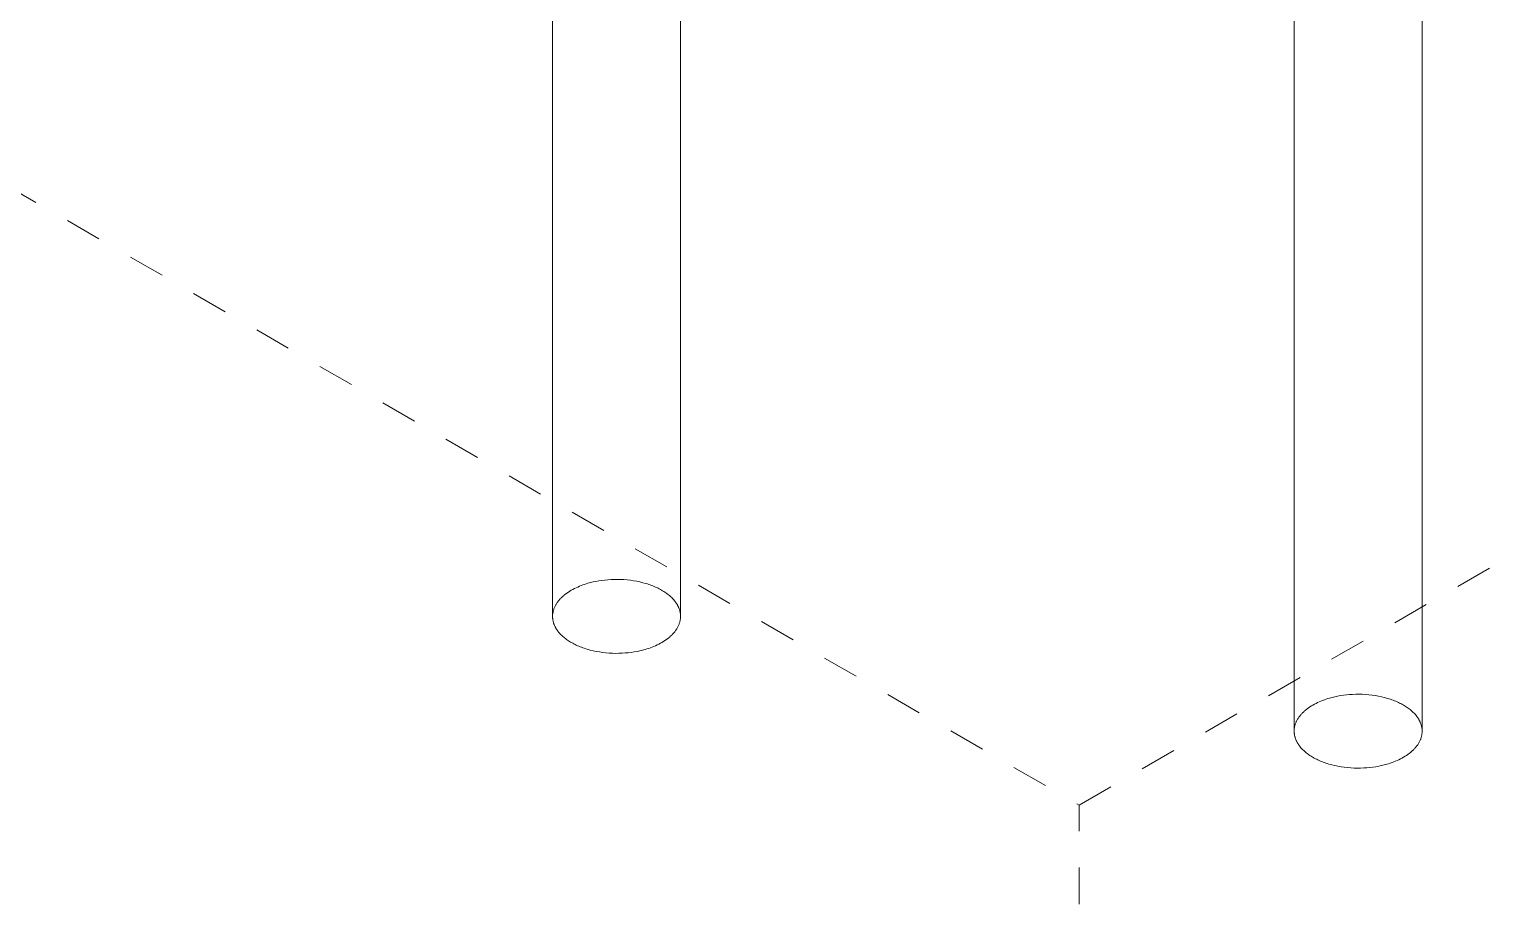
# Model space of a CAD drawing. Header units: inches. Extents: x -4 to 200, y 0 to 129.
# Drawn here: x 166.735 to 170.742, y 81.893 to 84.276 of the extents above; entities that cross this region are included whole.
import ezdxf

# ---------------------------------------------------------------- set-up
doc = ezdxf.new("R2010")
doc.units = ezdxf.units.IN
doc.linetypes.add('HIDDEN', pattern=[1.905, 1.27, -0.635])
doc.layers.add('ZANO_R', color=7, linetype='Continuous', lineweight=0)
doc.layers.add('ZANO_R_przerywana', color=250, linetype='HIDDEN', lineweight=0)

msp = doc.modelspace()

# ---------------------------------------------------------------- linework, layer by layer
at = {"layer": 'ZANO_R'}
for p, q in [((168.17212, 82.66494), (168.17212, 86.10515)), ((168.52336, 86.10495), (168.52336, 82.66494)), ((170.20773, 82.35003), (170.20773, 85.69208)), ((170.55896, 85.69208), (170.55896, 82.35003)), ((168.21947, 82.73419), (168.22361, 82.73666)), ((168.22361, 82.73666), (168.22785, 82.73903)), ((168.22785, 82.73903), (168.23219, 82.74129)), ((168.23219, 82.74129), (168.23661, 82.74345)), ((168.23661, 82.74345), (168.24111, 82.7455)), ((168.24111, 82.7455), (168.24568, 82.74745)), ((168.24568, 82.74745), (168.25031, 82.7493)), ((168.25031, 82.7493), (168.25499, 82.75104)), ((168.25499, 82.75104), (168.2597, 82.75267)), ((168.2597, 82.75267), (168.26445, 82.7542)), ((168.26445, 82.7542), (168.26921, 82.75563)), ((168.26921, 82.75563), (168.27629, 82.75756)), ((168.27629, 82.75756), (168.28364, 82.75934)), ((168.28364, 82.75934), (168.29125, 82.76094)), ((168.29125, 82.76094), (168.29911, 82.76237)), ((168.29911, 82.76237), (168.30718, 82.76359)), ((168.30718, 82.76359), (168.31547, 82.7646)), ((168.31547, 82.7646), (168.32393, 82.7654)), ((168.32393, 82.7654), (168.33255, 82.76595)), ((168.33255, 82.76595), (168.34129, 82.76626)), ((168.34129, 82.76626), (168.35013, 82.76632)), ((168.35013, 82.76632), (168.35904, 82.76612)), ((168.35904, 82.76612), (168.36797, 82.76566)), ((168.36797, 82.76566), (168.3769, 82.76493)), ((168.3769, 82.76493), (168.38578, 82.76393)), ((168.38578, 82.76393), (168.39459, 82.76266)), ((168.39459, 82.76266), (168.40329, 82.76113)), ((168.40329, 82.76113), (168.41183, 82.75934)), ((168.41183, 82.75934), (168.4202, 82.7573)), ((168.4202, 82.7573), (168.42834, 82.75502)), ((168.42834, 82.75502), (168.43233, 82.7538)), ((168.43233, 82.7538), (168.43625, 82.75252)), ((168.43625, 82.75252), (168.4401, 82.75118)), ((168.4401, 82.75118), (168.44388, 82.74979)), ((168.44388, 82.74979), (168.44758, 82.74835)), ((168.44758, 82.74835), (168.45121, 82.74687)), ((168.45121, 82.74687), (168.45475, 82.74533)), ((168.45475, 82.74533), (168.45822, 82.74376)), ((168.45822, 82.74376), (168.4616, 82.74214)), ((168.4616, 82.74214), (168.46489, 82.74048)), ((168.46489, 82.74048), (168.46809, 82.73878)), ((168.46809, 82.73878), (168.4712, 82.73705)), ((168.4712, 82.73705), (168.47422, 82.73528)), ((168.47422, 82.73528), (168.47715, 82.73348)), ((168.17887, 82.69278), (168.17976, 82.69451)), ((168.17976, 82.69451), (168.1807, 82.69623)), ((168.1807, 82.69623), (168.18169, 82.69794)), ((168.18169, 82.69794), (168.18273, 82.69964)), ((168.18273, 82.69964), (168.18383, 82.70133)), ((168.18383, 82.70133), (168.18497, 82.70301)), ((168.18497, 82.70301), (168.18617, 82.70467)), ((168.18617, 82.70467), (168.18742, 82.70632)), ((168.18742, 82.70632), (168.18872, 82.70796)), ((168.18872, 82.70796), (168.19006, 82.70958)), ((168.19006, 82.70958), (168.19145, 82.71118)), ((168.19145, 82.71118), (168.1929, 82.71277)), ((168.1929, 82.71277), (168.19438, 82.71434)), ((168.19438, 82.71434), (168.19591, 82.7159)), ((168.19591, 82.7159), (168.19749, 82.71743)), ((168.19749, 82.71743), (168.19911, 82.71895)), ((168.19911, 82.71895), (168.20077, 82.72044)), ((168.20077, 82.72044), (168.20248, 82.72192)), ((168.20248, 82.72192), (168.20422, 82.72337)), ((168.20422, 82.72337), (168.206, 82.7248)), ((168.206, 82.7248), (168.20782, 82.72621)), ((168.20782, 82.72621), (168.21157, 82.72897)), ((168.21157, 82.72897), (168.21546, 82.73163)), ((168.21546, 82.73163), (168.21947, 82.73419)), ((168.47715, 82.73348), (168.47999, 82.73166)), ((168.47999, 82.73166), (168.48272, 82.7298)), ((168.48272, 82.7298), (168.48537, 82.72792)), ((168.48537, 82.72792), (168.48791, 82.72602)), ((168.48791, 82.72602), (168.49036, 82.7241)), ((168.49036, 82.7241), (168.49271, 82.72217)), ((168.49271, 82.72217), (168.49497, 82.72021)), ((168.49497, 82.72021), (168.49713, 82.71824)), ((168.49713, 82.71824), (168.4992, 82.71627)), ((168.4992, 82.71627), (168.50117, 82.71428)), ((168.50117, 82.71428), (168.50304, 82.71228)), ((168.50304, 82.71228), (168.50482, 82.71028)), ((168.50482, 82.71028), (168.50684, 82.70787)), ((168.50684, 82.70787), (168.50877, 82.70541)), ((168.50877, 82.70541), (168.50969, 82.70415)), ((168.50969, 82.70415), (168.5106, 82.70289)), ((168.5106, 82.70289), (168.51147, 82.70161)), ((168.51147, 82.70161), (168.51232, 82.70032)), ((168.51232, 82.70032), (168.51315, 82.69901)), ((168.51315, 82.69901), (168.51394, 82.69769)), ((168.51394, 82.69769), (168.51471, 82.69636)), ((168.51471, 82.69636), (168.51545, 82.69502)), ((168.51545, 82.69502), (168.51616, 82.69367)), ((168.17215, 82.66339), (168.17212, 82.66494)), ((168.17214, 82.66632), (168.17221, 82.66808)), ((168.17221, 82.66184), (168.17215, 82.66339)), ((168.17221, 82.66808), (168.17233, 82.66985)), ((168.17231, 82.66029), (168.17221, 82.66184)), ((168.17245, 82.65875), (168.17231, 82.66029)), ((168.17233, 82.66985), (168.17251, 82.67162)), ((168.17263, 82.65722), (168.17245, 82.65875)), ((168.17251, 82.67162), (168.17274, 82.67339)), ((168.17286, 82.6557), (168.17263, 82.65722)), ((168.17274, 82.67339), (168.17302, 82.67517)), ((168.17312, 82.65418), (168.17286, 82.6557)), ((168.17302, 82.67517), (168.17336, 82.67694)), ((168.17336, 82.67694), (168.17375, 82.67871)), ((168.17375, 82.67871), (168.1742, 82.68048)), ((168.1742, 82.68048), (168.1747, 82.68225)), ((168.1747, 82.68225), (168.17526, 82.68402)), ((168.17526, 82.68402), (168.17588, 82.68578)), ((168.17588, 82.68578), (168.17654, 82.68754)), ((168.17654, 82.68754), (168.17727, 82.68929)), ((168.17727, 82.68929), (168.17804, 82.69104)), ((168.17804, 82.69104), (168.17887, 82.69278)), ((168.51616, 82.69367), (168.51685, 82.6923)), ((168.51685, 82.6923), (168.5175, 82.69092)), ((168.5175, 82.69092), (168.51812, 82.68953)), ((168.51812, 82.68953), (168.5187, 82.68813)), ((168.5187, 82.68813), (168.51926, 82.68673)), ((168.51926, 82.68673), (168.51978, 82.68531)), ((168.51978, 82.68531), (168.52027, 82.68388)), ((168.52027, 82.68388), (168.52073, 82.68244)), ((168.52073, 82.68244), (168.52115, 82.68099)), ((168.52115, 82.68099), (168.52153, 82.67954)), ((168.52153, 82.67954), (168.52188, 82.67807)), ((168.52188, 82.67807), (168.5222, 82.6766)), ((168.5222, 82.6766), (168.52247, 82.67512)), ((168.52268, 82.65599), (168.52237, 82.6542)), ((168.52247, 82.67512), (168.52271, 82.67363)), ((168.52292, 82.65779), (168.52268, 82.65599)), ((168.52271, 82.67363), (168.52292, 82.67214)), ((168.52292, 82.67214), (168.52308, 82.67064)), ((168.52311, 82.65958), (168.52292, 82.65779)), ((168.52308, 82.67064), (168.52321, 82.66914)), ((168.52325, 82.66137), (168.52311, 82.65958)), ((168.52321, 82.66914), (168.5233, 82.66763)), ((168.52333, 82.66316), (168.52325, 82.66137)), ((168.5233, 82.66763), (168.52335, 82.66612)), ((168.52336, 82.66494), (168.52333, 82.66316)), ((168.17342, 82.65266), (168.17312, 82.65418)), ((168.17375, 82.65116), (168.17342, 82.65266)), ((168.17413, 82.64966), (168.17375, 82.65116)), ((168.17454, 82.64818), (168.17413, 82.64966)), ((168.17499, 82.6467), (168.17454, 82.64818)), ((168.17547, 82.64523), (168.17499, 82.6467)), ((168.17599, 82.64377), (168.17547, 82.64523)), ((168.17655, 82.64232), (168.17599, 82.64377)), ((168.17714, 82.64089), (168.17655, 82.64232)), ((168.17776, 82.63946), (168.17714, 82.64089)), ((168.17841, 82.63805), (168.17776, 82.63946)), ((168.1791, 82.63664), (168.17841, 82.63805)), ((168.17982, 82.63525), (168.1791, 82.63664)), ((168.18057, 82.63387), (168.17982, 82.63525)), ((168.18135, 82.63251), (168.18057, 82.63387)), ((168.18216, 82.63115), (168.18135, 82.63251)), ((168.183, 82.62981), (168.18216, 82.63115)), ((168.18387, 82.62849), (168.183, 82.62981)), ((168.18476, 82.62718), (168.18387, 82.62849)), ((168.18568, 82.62588), (168.18476, 82.62718)), ((168.18663, 82.62459), (168.18568, 82.62588)), ((168.1876, 82.62332), (168.18663, 82.62459)), ((168.1886, 82.62207), (168.1876, 82.62332)), ((168.19066, 82.6196), (168.1886, 82.62207)), ((168.19244, 82.6176), (168.19066, 82.6196)), ((168.19432, 82.6156), (168.19244, 82.6176)), ((168.19629, 82.61361), (168.19432, 82.6156)), ((168.50023, 82.61465), (168.49866, 82.61308)), ((168.50176, 82.61623), (168.50023, 82.61465)), ((168.50325, 82.61782), (168.50176, 82.61623)), ((168.50468, 82.61944), (168.50325, 82.61782)), ((168.50607, 82.62107), (168.50468, 82.61944)), ((168.50741, 82.62272), (168.50607, 82.62107)), ((168.5087, 82.62438), (168.50741, 82.62272)), ((168.50994, 82.62606), (168.5087, 82.62438)), ((168.51112, 82.62775), (168.50994, 82.62606)), ((168.51226, 82.62946), (168.51112, 82.62775)), ((168.51334, 82.63117), (168.51226, 82.62946)), ((168.51436, 82.6329), (168.51334, 82.63117)), ((168.51534, 82.63464), (168.51436, 82.6329)), ((168.51625, 82.63639), (168.51534, 82.63464)), ((168.51712, 82.63814), (168.51625, 82.63639)), ((168.51792, 82.63991), (168.51712, 82.63814)), ((168.51868, 82.64168), (168.51792, 82.63991)), ((168.51937, 82.64346), (168.51868, 82.64168)), ((168.52001, 82.64524), (168.51937, 82.64346)), ((168.5206, 82.64703), (168.52001, 82.64524)), ((168.52113, 82.64882), (168.5206, 82.64703)), ((168.5216, 82.65061), (168.52113, 82.64882)), ((168.52201, 82.6524), (168.5216, 82.65061)), ((168.52237, 82.6542), (168.52201, 82.6524)), ((168.19835, 82.61163), (168.19629, 82.61361)), ((168.20051, 82.60967), (168.19835, 82.61163)), ((168.20277, 82.60771), (168.20051, 82.60967)), ((168.20512, 82.60577), (168.20277, 82.60771)), ((168.20757, 82.60385), (168.20512, 82.60577)), ((168.21012, 82.60195), (168.20757, 82.60385)), ((168.21276, 82.60008), (168.21012, 82.60195)), ((168.2155, 82.59822), (168.21276, 82.60008)), ((168.21833, 82.5964), (168.2155, 82.59822)), ((168.22126, 82.5946), (168.21833, 82.5964)), ((168.22428, 82.59283), (168.22126, 82.5946)), ((168.22739, 82.5911), (168.22428, 82.59283)), ((168.2306, 82.5894), (168.22739, 82.5911)), ((168.23389, 82.58774), (168.2306, 82.5894)), ((168.23727, 82.58612), (168.23389, 82.58774)), ((168.24073, 82.58454), (168.23727, 82.58612)), ((168.24428, 82.58301), (168.24073, 82.58454)), ((168.24791, 82.58152), (168.24428, 82.58301)), ((168.25161, 82.58009), (168.24791, 82.58152)), ((168.25539, 82.5787), (168.25161, 82.58009)), ((168.25924, 82.57736), (168.25539, 82.5787)), ((168.26316, 82.57608), (168.25924, 82.57736)), ((168.26714, 82.57486), (168.26316, 82.57608)), ((168.27529, 82.57258), (168.26714, 82.57486)), ((168.42627, 82.57425), (168.41919, 82.57232)), ((168.4311, 82.57569), (168.42627, 82.57425)), ((168.4359, 82.57725), (168.4311, 82.57569)), ((168.44067, 82.5789), (168.4359, 82.57725)), ((168.4454, 82.58067), (168.44067, 82.5789)), ((168.45008, 82.58254), (168.4454, 82.58067)), ((168.4547, 82.58452), (168.45008, 82.58254)), ((168.45926, 82.58661), (168.4547, 82.58452)), ((168.46373, 82.58881), (168.45926, 82.58661)), ((168.46811, 82.59111), (168.46373, 82.58881)), ((168.47239, 82.59351), (168.46811, 82.59111)), ((168.47656, 82.59602), (168.47239, 82.59351)), ((168.48061, 82.59863), (168.47656, 82.59602)), ((168.48452, 82.60134), (168.48061, 82.59863)), ((168.48829, 82.60415), (168.48452, 82.60134)), ((168.49012, 82.60558), (168.48829, 82.60415)), ((168.49191, 82.60704), (168.49012, 82.60558)), ((168.49366, 82.60852), (168.49191, 82.60704)), ((168.49537, 82.61002), (168.49366, 82.60852)), ((168.49703, 82.61154), (168.49537, 82.61002)), ((168.49866, 82.61308), (168.49703, 82.61154)), ((168.28365, 82.57054), (168.27529, 82.57258)), ((168.2922, 82.56875), (168.28365, 82.57054)), ((168.30089, 82.56722), (168.2922, 82.56875)), ((168.3097, 82.56595), (168.30089, 82.56722)), ((168.31859, 82.56495), (168.3097, 82.56595)), ((168.32752, 82.56422), (168.31859, 82.56495)), ((168.33645, 82.56376), (168.32752, 82.56422)), ((168.34535, 82.56356), (168.33645, 82.56376)), ((168.35419, 82.56361), (168.34535, 82.56356)), ((168.36294, 82.56393), (168.35419, 82.56361)), ((168.37156, 82.56448), (168.36294, 82.56393)), ((168.38002, 82.56527), (168.37156, 82.56448)), ((168.3883, 82.56629), (168.38002, 82.56527)), ((168.39638, 82.56751), (168.3883, 82.56629)), ((168.40423, 82.56893), (168.39638, 82.56751)), ((168.41184, 82.57054), (168.40423, 82.56893)), ((168.41919, 82.57232), (168.41184, 82.57054)), ((170.24343, 82.41131), (170.24718, 82.41406)), ((170.24718, 82.41406), (170.25106, 82.41672)), ((170.25106, 82.41672), (170.25508, 82.41929)), ((170.25508, 82.41929), (170.25921, 82.42175)), ((170.25921, 82.42175), (170.26345, 82.42412)), ((170.26345, 82.42412), (170.26779, 82.42638)), ((170.26779, 82.42638), (170.27222, 82.42854)), ((170.27222, 82.42854), (170.27672, 82.43059)), ((170.27672, 82.43059), (170.28129, 82.43254)), ((170.28129, 82.43254), (170.28592, 82.43439)), ((170.28592, 82.43439), (170.29059, 82.43613)), ((170.29059, 82.43613), (170.29531, 82.43776)), ((170.29531, 82.43776), (170.30005, 82.43929)), ((170.30005, 82.43929), (170.30482, 82.44072)), ((170.30482, 82.44072), (170.3119, 82.44265)), ((170.3119, 82.44265), (170.31925, 82.44443)), ((170.31925, 82.44443), (170.32686, 82.44603)), ((170.32686, 82.44603), (170.33471, 82.44746)), ((170.33471, 82.44746), (170.34279, 82.44868)), ((170.34279, 82.44868), (170.35107, 82.4497)), ((170.35107, 82.4497), (170.35953, 82.45049)), ((170.35953, 82.45049), (170.36815, 82.45104)), ((170.36815, 82.45104), (170.3769, 82.45135)), ((170.3769, 82.45135), (170.38574, 82.45141)), ((170.38574, 82.45141), (170.39464, 82.45121)), ((170.39464, 82.45121), (170.40357, 82.45075)), ((170.40357, 82.45075), (170.4125, 82.45002)), ((170.4125, 82.45002), (170.42139, 82.44902)), ((170.42139, 82.44902), (170.4302, 82.44775)), ((170.4302, 82.44775), (170.43889, 82.44622)), ((170.43889, 82.44622), (170.44744, 82.44443)), ((170.44744, 82.44443), (170.4558, 82.44239)), ((170.4558, 82.44239), (170.46395, 82.44011)), ((170.46395, 82.44011), (170.46793, 82.43889)), ((170.46793, 82.43889), (170.47185, 82.43761)), ((170.47185, 82.43761), (170.4757, 82.43627)), ((170.4757, 82.43627), (170.47948, 82.43488)), ((170.47948, 82.43488), (170.48318, 82.43345)), ((170.48318, 82.43345), (170.48681, 82.43196)), ((170.48681, 82.43196), (170.49036, 82.43043)), ((170.49036, 82.43043), (170.49382, 82.42885)), ((170.49382, 82.42885), (170.4972, 82.42723)), ((170.4972, 82.42723), (170.50049, 82.42557)), ((170.50049, 82.42557), (170.5037, 82.42387)), ((170.5037, 82.42387), (170.50681, 82.42214)), ((170.50681, 82.42214), (170.50983, 82.42037)), ((170.50983, 82.42037), (170.51276, 82.41857)), ((170.51276, 82.41857), (170.51559, 82.41675)), ((170.51559, 82.41675), (170.51833, 82.41489)), ((170.51833, 82.41489), (170.52097, 82.41302)), ((170.21215, 82.37263), (170.21287, 82.37438)), ((170.21287, 82.37438), (170.21365, 82.37613)), ((170.21365, 82.37613), (170.21448, 82.37787)), ((170.21448, 82.37787), (170.21536, 82.3796)), ((170.21536, 82.3796), (170.2163, 82.38132)), ((170.2163, 82.38132), (170.21729, 82.38303)), ((170.21729, 82.38303), (170.21833, 82.38473)), ((170.21833, 82.38473), (170.21943, 82.38642)), ((170.21943, 82.38642), (170.22058, 82.3881)), ((170.22058, 82.3881), (170.22177, 82.38976)), ((170.22177, 82.38976), (170.22302, 82.39141)), ((170.22302, 82.39141), (170.22432, 82.39305)), ((170.22432, 82.39305), (170.22567, 82.39467)), ((170.22567, 82.39467), (170.22706, 82.39627)), ((170.22706, 82.39627), (170.2285, 82.39786)), ((170.2285, 82.39786), (170.22999, 82.39943)), ((170.22999, 82.39943), (170.23152, 82.40099)), ((170.23152, 82.40099), (170.2331, 82.40252)), ((170.2331, 82.40252), (170.23472, 82.40404)), ((170.23472, 82.40404), (170.23638, 82.40553)), ((170.23638, 82.40553), (170.23808, 82.40701)), ((170.23808, 82.40701), (170.23982, 82.40846)), ((170.23982, 82.40846), (170.24161, 82.40989)), ((170.24161, 82.40989), (170.24343, 82.41131)), ((170.52097, 82.41302), (170.52352, 82.41112)), ((170.52352, 82.41112), (170.52597, 82.4092)), ((170.52597, 82.4092), (170.52832, 82.40726)), ((170.52832, 82.40726), (170.53058, 82.4053)), ((170.53058, 82.4053), (170.53274, 82.40334)), ((170.53274, 82.40334), (170.5348, 82.40136)), ((170.5348, 82.40136), (170.53677, 82.39937)), ((170.53677, 82.39937), (170.53865, 82.39737)), ((170.53865, 82.39737), (170.54043, 82.39537)), ((170.54043, 82.39537), (170.54245, 82.39296)), ((170.54245, 82.39296), (170.54437, 82.3905)), ((170.54437, 82.3905), (170.5453, 82.38925)), ((170.5453, 82.38925), (170.5462, 82.38798)), ((170.5462, 82.38798), (170.54708, 82.3867)), ((170.54708, 82.3867), (170.54793, 82.38541)), ((170.54793, 82.38541), (170.54875, 82.3841)), ((170.54875, 82.3841), (170.54955, 82.38278)), ((170.54955, 82.38278), (170.55032, 82.38145)), ((170.55032, 82.38145), (170.55106, 82.38011)), ((170.55106, 82.38011), (170.55177, 82.37876)), ((170.55177, 82.37876), (170.55245, 82.37739)), ((170.55245, 82.37739), (170.5531, 82.37601)), ((170.5531, 82.37601), (170.55372, 82.37462)), ((170.55372, 82.37462), (170.55431, 82.37323)), ((170.20775, 82.34848), (170.20773, 82.35003)), ((170.20775, 82.35141), (170.20781, 82.35317)), ((170.20781, 82.34693), (170.20775, 82.34848)), ((170.20781, 82.35317), (170.20794, 82.35494)), ((170.20791, 82.34538), (170.20781, 82.34693)), ((170.20806, 82.34385), (170.20791, 82.34538)), ((170.20794, 82.35494), (170.20811, 82.35671)), ((170.20824, 82.34231), (170.20806, 82.34385)), ((170.20811, 82.35671), (170.20834, 82.35848)), ((170.20846, 82.34079), (170.20824, 82.34231)), ((170.20834, 82.35848), (170.20862, 82.36026)), ((170.20872, 82.33927), (170.20846, 82.34079)), ((170.20862, 82.36026), (170.20896, 82.36203)), ((170.20902, 82.33775), (170.20872, 82.33927)), ((170.20896, 82.36203), (170.20936, 82.3638)), ((170.20936, 82.33625), (170.20902, 82.33775)), ((170.20936, 82.3638), (170.20981, 82.36558)), ((170.20973, 82.33476), (170.20936, 82.33625)), ((170.21015, 82.33327), (170.20973, 82.33476)), ((170.20981, 82.36558), (170.21031, 82.36734)), ((170.21031, 82.36734), (170.21087, 82.36911)), ((170.21087, 82.36911), (170.21148, 82.37087)), ((170.21148, 82.37087), (170.21215, 82.37263)), ((170.55431, 82.37323), (170.55486, 82.37182)), ((170.55486, 82.37182), (170.55539, 82.3704)), ((170.55539, 82.3704), (170.55587, 82.36897)), ((170.55587, 82.36897), (170.55633, 82.36753)), ((170.55673, 82.33391), (170.5562, 82.33212)), ((170.55633, 82.36753), (170.55675, 82.36608)), ((170.5572, 82.3357), (170.55673, 82.33391)), ((170.55675, 82.36608), (170.55714, 82.36463)), ((170.55714, 82.36463), (170.55749, 82.36316)), ((170.55762, 82.33749), (170.5572, 82.3357)), ((170.55749, 82.36316), (170.5578, 82.36169)), ((170.55798, 82.33929), (170.55762, 82.33749)), ((170.5578, 82.36169), (170.55808, 82.36021)), ((170.55828, 82.34108), (170.55798, 82.33929)), ((170.55808, 82.36021), (170.55832, 82.35873)), ((170.55853, 82.34288), (170.55828, 82.34108)), ((170.55832, 82.35873), (170.55852, 82.35723)), ((170.55852, 82.35723), (170.55869, 82.35573)), ((170.55872, 82.34467), (170.55853, 82.34288)), ((170.55869, 82.35573), (170.55881, 82.35423)), ((170.55886, 82.34646), (170.55872, 82.34467)), ((170.55881, 82.35423), (170.5589, 82.35272)), ((170.55894, 82.34825), (170.55886, 82.34646)), ((170.5589, 82.35272), (170.55895, 82.35121)), ((170.55896, 82.35003), (170.55894, 82.34825)), ((170.21059, 82.33179), (170.21015, 82.33327)), ((170.21108, 82.33032), (170.21059, 82.33179)), ((170.2116, 82.32886), (170.21108, 82.33032)), ((170.21215, 82.32742), (170.2116, 82.32886)), ((170.21274, 82.32598), (170.21215, 82.32742)), ((170.21336, 82.32455), (170.21274, 82.32598)), ((170.21402, 82.32314), (170.21336, 82.32455)), ((170.21471, 82.32173), (170.21402, 82.32314)), ((170.21543, 82.32034), (170.21471, 82.32173)), ((170.21618, 82.31896), (170.21543, 82.32034)), ((170.21696, 82.3176), (170.21618, 82.31896)), ((170.21777, 82.31625), (170.21696, 82.3176)), ((170.2186, 82.31491), (170.21777, 82.31625)), ((170.21947, 82.31358), (170.2186, 82.31491)), ((170.22036, 82.31227), (170.21947, 82.31358)), ((170.22129, 82.31097), (170.22036, 82.31227)), ((170.22223, 82.30968), (170.22129, 82.31097)), ((170.2232, 82.30841), (170.22223, 82.30968)), ((170.2242, 82.30716), (170.2232, 82.30841)), ((170.22627, 82.30469), (170.2242, 82.30716)), ((170.22805, 82.30269), (170.22627, 82.30469)), ((170.22992, 82.30069), (170.22805, 82.30269)), ((170.23189, 82.2987), (170.22992, 82.30069)), ((170.23396, 82.29672), (170.23189, 82.2987)), ((170.23612, 82.29476), (170.23396, 82.29672)), ((170.23838, 82.2928), (170.23612, 82.29476)), ((170.53097, 82.29511), (170.52926, 82.29361)), ((170.53264, 82.29663), (170.53097, 82.29511)), ((170.53426, 82.29817), (170.53264, 82.29663)), ((170.53584, 82.29974), (170.53426, 82.29817)), ((170.53737, 82.30132), (170.53584, 82.29974)), ((170.53885, 82.30291), (170.53737, 82.30132)), ((170.54029, 82.30453), (170.53885, 82.30291)), ((170.54168, 82.30616), (170.54029, 82.30453)), ((170.54302, 82.30781), (170.54168, 82.30616)), ((170.5443, 82.30947), (170.54302, 82.30781)), ((170.54554, 82.31115), (170.5443, 82.30947)), ((170.54673, 82.31284), (170.54554, 82.31115)), ((170.54786, 82.31455), (170.54673, 82.31284)), ((170.54894, 82.31626), (170.54786, 82.31455)), ((170.54997, 82.31799), (170.54894, 82.31626)), ((170.55094, 82.31973), (170.54997, 82.31799)), ((170.55186, 82.32148), (170.55094, 82.31973)), ((170.55272, 82.32323), (170.55186, 82.32148)), ((170.55353, 82.325), (170.55272, 82.32323)), ((170.55428, 82.32677), (170.55353, 82.325)), ((170.55498, 82.32855), (170.55428, 82.32677)), ((170.55562, 82.33033), (170.55498, 82.32855)), ((170.5562, 82.33212), (170.55562, 82.33033)), ((170.24073, 82.29087), (170.23838, 82.2928)), ((170.24318, 82.28894), (170.24073, 82.29087)), ((170.24572, 82.28704), (170.24318, 82.28894)), ((170.24837, 82.28517), (170.24572, 82.28704)), ((170.2511, 82.28331), (170.24837, 82.28517)), ((170.25394, 82.28149), (170.2511, 82.28331)), ((170.25687, 82.27969), (170.25394, 82.28149)), ((170.25989, 82.27792), (170.25687, 82.27969)), ((170.263, 82.27619), (170.25989, 82.27792)), ((170.2662, 82.27449), (170.263, 82.27619)), ((170.26949, 82.27283), (170.2662, 82.27449)), ((170.27287, 82.27121), (170.26949, 82.27283)), ((170.27634, 82.26963), (170.27287, 82.27121)), ((170.27988, 82.2681), (170.27634, 82.26963)), ((170.28351, 82.26662), (170.27988, 82.2681)), ((170.28721, 82.26518), (170.28351, 82.26662)), ((170.29099, 82.26379), (170.28721, 82.26518)), ((170.29484, 82.26245), (170.29099, 82.26379)), ((170.29876, 82.26117), (170.29484, 82.26245)), ((170.30275, 82.25995), (170.29876, 82.26117)), ((170.31089, 82.25767), (170.30275, 82.25995)), ((170.31926, 82.25563), (170.31089, 82.25767)), ((170.3278, 82.25384), (170.31926, 82.25563)), ((170.3365, 82.25231), (170.3278, 82.25384)), ((170.43984, 82.25403), (170.43198, 82.2526)), ((170.44745, 82.25563), (170.43984, 82.25403)), ((170.4548, 82.25741), (170.44745, 82.25563)), ((170.46188, 82.25934), (170.4548, 82.25741)), ((170.4667, 82.26079), (170.46188, 82.25934)), ((170.4715, 82.26234), (170.4667, 82.26079)), ((170.47627, 82.264), (170.4715, 82.26234)), ((170.48101, 82.26576), (170.47627, 82.264)), ((170.48569, 82.26763), (170.48101, 82.26576)), ((170.49031, 82.26961), (170.48569, 82.26763)), ((170.49486, 82.2717), (170.49031, 82.26961)), ((170.49933, 82.2739), (170.49486, 82.2717)), ((170.50371, 82.2762), (170.49933, 82.2739)), ((170.508, 82.27861), (170.50371, 82.2762)), ((170.51216, 82.28111), (170.508, 82.27861)), ((170.51621, 82.28373), (170.51216, 82.28111)), ((170.52012, 82.28643), (170.51621, 82.28373)), ((170.5239, 82.28924), (170.52012, 82.28643)), ((170.52573, 82.29067), (170.5239, 82.28924)), ((170.52752, 82.29213), (170.52573, 82.29067)), ((170.52926, 82.29361), (170.52752, 82.29213)), ((170.34531, 82.25104), (170.3365, 82.25231)), ((170.35419, 82.25004), (170.34531, 82.25104)), ((170.36312, 82.24931), (170.35419, 82.25004)), ((170.37205, 82.24885), (170.36312, 82.24931)), ((170.38096, 82.24865), (170.37205, 82.24885)), ((170.3898, 82.24871), (170.38096, 82.24865)), ((170.39854, 82.24902), (170.3898, 82.24871)), ((170.40716, 82.24957), (170.39854, 82.24902)), ((170.41562, 82.25036), (170.40716, 82.24957)), ((170.42391, 82.25138), (170.41562, 82.25036)), ((170.43198, 82.2526), (170.42391, 82.25138))]:
    msp.add_line(p, q, dxfattribs=at)
at = {"layer": 'ZANO_R_przerywana', "ltscale": 0.05}
for p, q in [((169.61763, 82.14715), (185.76109, 91.46759)), ((154.71597, 90.75063), (169.61763, 82.14715)), ((169.61763, 70.67585), (169.61763, 82.14715))]:
    msp.add_line(p, q, dxfattribs=at)

doc.saveas('drawing.dxf')
